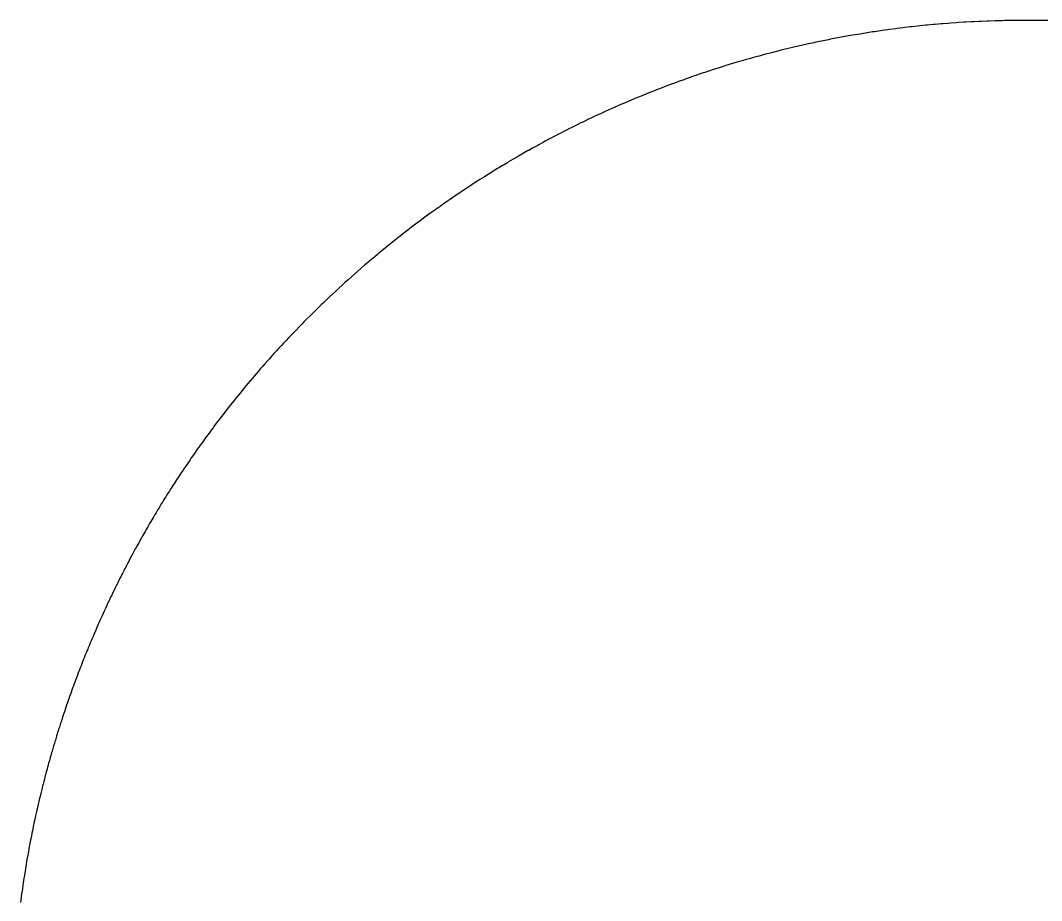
# Model space of a CAD drawing. Header units: metres. Extents: x 0 to 250, y 0 to 150.
# Drawn here: x 0.6 to 76.2, y 84.8 to 150 of the extents above; entities that cross this region are included whole.
import ezdxf

# ---------------------------------------------------------------- set-up
doc = ezdxf.new("R2010")
doc.units = ezdxf.units.M

msp = doc.modelspace()

# ---------------------------------------------------------------- linework, layer by layer
for p, q in [((67.772, 149.651), (67.63, 149.637)), ((68.19, 149.69), (67.772, 149.651)), ((68.322, 149.702), (68.19, 149.69)), ((68.77, 149.741), (68.322, 149.702)), ((68.898, 149.751), (68.77, 149.741)), ((69.304, 149.783), (68.898, 149.751)), ((69.462, 149.795), (69.304, 149.783)), ((69.888, 149.826), (69.462, 149.795)), ((70.05, 149.836), (69.888, 149.826)), ((70.472, 149.863), (70.05, 149.836)), ((70.594, 149.87), (70.472, 149.863)), ((71.026, 149.895), (70.594, 149.87)), ((71.182, 149.903), (71.026, 149.895)), ((71.582, 149.922), (71.182, 149.903)), ((71.736, 149.929), (71.582, 149.922)), ((72.188, 149.947), (71.736, 149.929)), ((72.326, 149.952), (72.188, 149.947)), ((72.766, 149.967), (72.326, 149.952)), ((72.886, 149.97), (72.766, 149.967)), ((73.304, 149.981), (72.886, 149.97)), ((73.458, 149.984), (73.304, 149.981)), ((73.906, 149.992), (73.458, 149.984)), ((74.042, 149.994), (73.906, 149.992)), ((74.496, 149.998), (74.042, 149.994)), ((74.69, 149.999), (74.496, 149.998)), ((175, 150), (74.69, 149.999)), ((62.208, 148.901), (62.054, 148.874)), ((62.61, 148.969), (62.208, 148.901)), ((62.746, 148.992), (62.61, 148.969)), ((63.166, 149.06), (62.746, 148.992)), ((63.296, 149.081), (63.166, 149.06)), ((63.694, 149.143), (63.296, 149.081)), ((63.844, 149.166), (63.694, 149.143)), ((64.276, 149.229), (63.844, 149.166)), ((64.41, 149.249), (64.276, 149.229)), ((64.804, 149.304), (64.41, 149.249)), ((64.96, 149.325), (64.804, 149.304)), ((65.408, 149.384), (64.96, 149.325)), ((65.526, 149.399), (65.408, 149.384)), ((65.944, 149.451), (65.526, 149.399)), ((66.08, 149.468), (65.944, 149.451)), ((66.498, 149.517), (66.08, 149.468)), ((66.628, 149.531), (66.498, 149.517)), ((67.054, 149.578), (66.628, 149.531)), ((67.202, 149.594), (67.054, 149.578)), ((67.63, 149.637), (67.202, 149.594)), ((58.43, 148.147), (58.302, 148.118)), ((58.832, 148.237), (58.43, 148.147)), ((58.962, 148.265), (58.832, 148.237)), ((59.36, 148.351), (58.962, 148.265)), ((59.498, 148.38), (59.36, 148.351)), ((59.91, 148.466), (59.498, 148.38)), ((60.034, 148.492), (59.91, 148.466)), ((60.442, 148.574), (60.034, 148.492)), ((60.578, 148.6), (60.442, 148.574)), ((60.972, 148.676), (60.578, 148.6)), ((61.124, 148.705), (60.972, 148.676)), ((61.498, 148.775), (61.124, 148.705)), ((61.654, 148.803), (61.498, 148.775)), ((62.054, 148.874), (61.654, 148.803)), ((55.666, 147.465), (55.292, 147.364)), ((55.798, 147.5), (55.666, 147.465)), ((56.216, 147.61), (55.798, 147.5)), ((56.32, 147.636), (56.216, 147.61)), ((56.694, 147.732), (56.32, 147.636)), ((56.842, 147.769), (56.694, 147.732)), ((57.222, 147.862), (56.842, 147.769)), ((57.358, 147.896), (57.222, 147.862)), ((57.774, 147.995), (57.358, 147.896)), ((57.88, 148.02), (57.774, 147.995)), ((58.302, 148.118), (57.88, 148.02)), ((52.77, 146.63), (52.638, 146.589)), ((53.16, 146.75), (52.77, 146.63)), ((53.32, 146.798), (53.16, 146.75)), ((53.76, 146.93), (53.32, 146.798)), ((54.138, 147.04), (53.76, 146.93)), ((54.276, 147.08), (54.138, 147.04)), ((54.662, 147.19), (54.276, 147.08)), ((54.786, 147.225), (54.662, 147.19)), ((55.166, 147.33), (54.786, 147.225)), ((55.292, 147.364), (55.166, 147.33)), ((50.694, 145.952), (50.302, 145.817)), ((50.8, 145.988), (50.694, 145.952)), ((51.166, 146.112), (50.8, 145.988)), ((51.276, 146.149), (51.166, 146.112)), ((51.66, 146.276), (51.276, 146.149)), ((51.766, 146.31), (51.66, 146.276)), ((52.138, 146.431), (51.766, 146.31)), ((52.276, 146.475), (52.138, 146.431)), ((52.638, 146.589), (52.276, 146.475)), ((48.404, 145.126), (48.304, 145.088)), ((48.748, 145.255), (48.404, 145.126)), ((48.882, 145.305), (48.748, 145.255)), ((49.244, 145.439), (48.882, 145.305)), ((49.344, 145.475), (49.244, 145.439)), ((49.722, 145.612), (49.344, 145.475)), ((49.822, 145.647), (49.722, 145.612)), ((50.194, 145.779), (49.822, 145.647)), ((50.302, 145.817), (50.194, 145.779)), ((46.566, 144.401), (46.444, 144.351)), ((46.916, 144.543), (46.566, 144.401)), ((47.012, 144.582), (46.916, 144.543)), ((47.36, 144.721), (47.012, 144.582)), ((47.488, 144.772), (47.36, 144.721)), ((47.832, 144.906), (47.488, 144.772)), ((47.932, 144.945), (47.832, 144.906)), ((48.304, 145.088), (47.932, 144.945)), ((44.794, 143.648), (44.686, 143.601)), ((45.11, 143.787), (44.794, 143.648)), ((45.214, 143.832), (45.11, 143.787)), ((45.554, 143.978), (45.214, 143.832)), ((45.656, 144.021), (45.554, 143.978)), ((45.998, 144.166), (45.656, 144.021)), ((46.104, 144.21), (45.998, 144.166)), ((46.444, 144.351), (46.104, 144.21)), ((43.052, 142.855), (42.944, 142.804)), ((43.41, 143.023), (43.052, 142.855)), ((43.552, 143.088), (43.41, 143.023)), ((43.908, 143.252), (43.552, 143.088)), ((44.222, 143.394), (43.908, 143.252)), ((44.356, 143.454), (44.222, 143.394)), ((44.686, 143.601), (44.356, 143.454)), ((41.692, 142.198), (41.398, 142.052)), ((41.794, 142.249), (41.692, 142.198)), ((42.11, 142.404), (41.794, 142.249)), ((42.206, 142.45), (42.11, 142.404)), ((42.55, 142.617), (42.206, 142.45)), ((42.632, 142.656), (42.55, 142.617)), ((42.944, 142.804), (42.632, 142.656)), ((40.082, 141.376), (39.788, 141.22)), ((40.182, 141.428), (40.082, 141.376)), ((40.498, 141.593), (40.182, 141.428)), ((40.626, 141.659), (40.498, 141.593)), ((40.984, 141.842), (40.626, 141.659)), ((41.276, 141.99), (40.984, 141.842)), ((41.398, 142.052), (41.276, 141.99)), ((38.634, 140.594), (38.526, 140.534)), ((38.916, 140.749), (38.634, 140.594)), ((38.992, 140.791), (38.916, 140.749)), ((39.33, 140.975), (38.992, 140.791)), ((39.466, 141.048), (39.33, 140.975)), ((39.788, 141.22), (39.466, 141.048)), ((37.414, 139.902), (37.108, 139.724)), ((37.494, 139.948), (37.414, 139.902)), ((37.776, 140.11), (37.494, 139.948)), ((37.87, 140.164), (37.776, 140.11)), ((38.166, 140.332), (37.87, 140.164)), ((38.244, 140.376), (38.166, 140.332)), ((38.526, 140.534), (38.244, 140.376)), ((36.038, 139.086), (35.944, 139.028)), ((36.304, 139.247), (36.038, 139.086)), ((36.38, 139.292), (36.304, 139.247)), ((36.666, 139.463), (36.38, 139.292)), ((36.758, 139.518), (36.666, 139.463)), ((37.108, 139.724), (36.758, 139.518)), ((34.968, 138.423), (34.634, 138.211)), ((35.248, 138.599), (34.968, 138.423)), ((35.324, 138.646), (35.248, 138.599)), ((35.582, 138.806), (35.324, 138.646)), ((35.692, 138.874), (35.582, 138.806)), ((35.944, 139.028), (35.692, 138.874)), ((33.886, 137.727), (33.626, 137.556)), ((33.964, 137.778), (33.886, 137.727)), ((34.222, 137.946), (33.964, 137.778)), ((34.294, 137.992), (34.222, 137.946)), ((34.554, 138.159), (34.294, 137.992)), ((34.634, 138.211), (34.554, 138.159)), ((32.638, 136.891), (32.376, 136.711)), ((32.958, 137.109), (32.638, 136.891)), ((33.222, 137.286), (32.958, 137.109)), ((33.288, 137.331), (33.222, 137.286)), ((33.554, 137.508), (33.288, 137.331)), ((33.626, 137.556), (33.554, 137.508)), ((31.692, 136.232), (31.386, 136.015)), ((31.94, 136.407), (31.692, 136.232)), ((32.01, 136.456), (31.94, 136.407)), ((32.248, 136.622), (32.01, 136.456)), ((32.376, 136.711), (32.248, 136.622)), ((30.47, 135.35), (30.178, 135.133)), ((30.768, 135.568), (30.47, 135.35)), ((31.072, 135.789), (30.768, 135.568)), ((31.304, 135.956), (31.072, 135.789)), ((31.386, 136.015), (31.304, 135.956)), ((29.578, 134.681), (29.298, 134.467)), ((29.876, 134.907), (29.578, 134.681)), ((30.11, 135.082), (29.876, 134.907)), ((30.178, 135.133), (30.11, 135.082)), ((28.466, 133.818), (28.388, 133.756)), ((28.738, 134.032), (28.466, 133.818)), ((29.014, 134.248), (28.738, 134.032)), ((29.298, 134.467), (29.014, 134.248)), ((27.638, 133.154), (27.386, 132.947)), ((27.916, 133.379), (27.638, 133.154)), ((28.16, 133.575), (27.916, 133.379)), ((28.388, 133.756), (28.16, 133.575)), ((26.604, 132.296), (26.358, 132.087)), ((26.846, 132.499), (26.604, 132.296)), ((27.054, 132.673), (26.846, 132.499)), ((27.126, 132.733), (27.054, 132.673)), ((27.386, 132.947), (27.126, 132.733)), ((25.858, 131.657), (25.606, 131.438)), ((26.098, 131.865), (25.858, 131.657)), ((26.358, 132.087), (26.098, 131.865)), ((24.882, 130.796), (24.648, 130.585)), ((25.124, 131.012), (24.882, 130.796)), ((25.352, 131.215), (25.124, 131.012)), ((25.606, 131.438), (25.352, 131.215)), ((24.192, 130.168), (23.968, 129.961)), ((24.43, 130.387), (24.192, 130.168)), ((24.648, 130.585), (24.43, 130.387)), ((23.304, 129.337), (23.076, 129.119)), ((23.522, 129.544), (23.304, 129.337)), ((23.74, 129.749), (23.522, 129.544)), ((23.968, 129.961), (23.74, 129.749)), ((22.456, 128.518), (22.236, 128.301)), ((22.662, 128.719), (22.456, 128.518)), ((22.882, 128.932), (22.662, 128.719)), ((23.076, 129.119), (22.882, 128.932)), ((21.83, 127.896), (21.636, 127.7)), ((22.042, 128.108), (21.83, 127.896)), ((22.236, 128.301), (22.042, 128.108)), ((21.048, 127.098), (20.856, 126.898)), ((21.246, 127.302), (21.048, 127.098)), ((21.444, 127.505), (21.246, 127.302)), ((21.636, 127.7), (21.444, 127.505)), ((20.298, 126.31), (20.104, 126.102)), ((20.472, 126.495), (20.298, 126.31)), ((20.662, 126.695), (20.472, 126.495)), ((20.856, 126.898), (20.662, 126.695)), ((19.582, 125.536), (19.412, 125.349)), ((19.762, 125.732), (19.582, 125.536)), ((19.94, 125.925), (19.762, 125.732)), ((20.104, 126.102), (19.94, 125.925)), ((18.906, 124.784), (18.722, 124.576)), ((19.054, 124.95), (18.906, 124.784)), ((19.24, 125.158), (19.054, 124.95)), ((19.412, 125.349), (19.24, 125.158)), ((18.242, 124.026), (18.076, 123.833)), ((18.406, 124.215), (18.242, 124.026)), ((18.57, 124.403), (18.406, 124.215)), ((18.722, 124.576), (18.57, 124.403)), ((17.622, 123.299), (17.47, 123.118)), ((17.776, 123.481), (17.622, 123.299)), ((17.94, 123.674), (17.776, 123.481)), ((18.076, 123.833), (17.94, 123.674)), ((17.012, 122.565), (16.884, 122.408)), ((17.164, 122.749), (17.012, 122.565)), ((17.322, 122.94), (17.164, 122.749)), ((17.47, 123.118), (17.322, 122.94)), ((16.302, 121.686), (16.158, 121.504)), ((16.438, 121.856), (16.302, 121.686)), ((16.596, 122.053), (16.438, 121.856)), ((16.734, 122.224), (16.596, 122.053)), ((16.884, 122.408), (16.734, 122.224)), ((15.76, 120.996), (15.63, 120.828)), ((15.888, 121.16), (15.76, 120.996)), ((16.026, 121.336), (15.888, 121.16)), ((16.158, 121.504), (16.026, 121.336)), ((15.248, 120.329), (15.126, 120.168)), ((15.38, 120.502), (15.248, 120.329)), ((15.49, 120.646), (15.38, 120.502)), ((15.63, 120.828), (15.49, 120.646)), ((14.638, 119.513), (14.512, 119.342)), ((14.74, 119.651), (14.638, 119.513)), ((14.88, 119.84), (14.74, 119.651)), ((14.998, 119.997), (14.88, 119.84)), ((15.126, 120.168), (14.998, 119.997)), ((14.046, 118.699), (13.934, 118.542)), ((14.166, 118.866), (14.046, 118.699)), ((14.276, 119.018), (14.166, 118.866)), ((14.386, 119.169), (14.276, 119.018)), ((14.512, 119.342), (14.386, 119.169)), ((13.49, 117.913), (13.388, 117.766)), ((13.61, 118.084), (13.49, 117.913)), ((13.72, 118.241), (13.61, 118.084)), ((13.83, 118.396), (13.72, 118.241)), ((13.934, 118.542), (13.83, 118.396)), ((12.966, 117.152), (12.882, 117.028)), ((13.082, 117.322), (12.966, 117.152)), ((13.18, 117.465), (13.082, 117.322)), ((13.272, 117.599), (13.18, 117.465)), ((13.388, 117.766), (13.272, 117.599)), ((12.472, 116.416), (12.386, 116.285)), ((12.574, 116.569), (12.472, 116.416)), ((12.662, 116.701), (12.574, 116.569)), ((12.77, 116.862), (12.662, 116.701)), ((12.882, 117.028), (12.77, 116.862)), ((12.018, 115.722), (11.912, 115.557)), ((12.102, 115.851), (12.018, 115.722)), ((12.186, 115.98), (12.102, 115.851)), ((12.292, 116.143), (12.186, 115.98)), ((12.386, 116.285), (12.292, 116.143)), ((11.57, 115.02), (11.472, 114.865)), ((11.654, 115.153), (11.57, 115.02)), ((11.744, 115.295), (11.654, 115.153)), ((11.83, 115.43), (11.744, 115.295)), ((11.912, 115.557), (11.83, 115.43)), ((11.054, 114.191), (10.97, 114.053)), ((11.136, 114.324), (11.054, 114.191)), ((11.222, 114.463), (11.136, 114.324)), ((11.302, 114.592), (11.222, 114.463)), ((11.382, 114.721), (11.302, 114.592)), ((11.472, 114.865), (11.382, 114.721)), ((10.58, 113.407), (10.498, 113.269)), ((10.662, 113.544), (10.58, 113.407)), ((10.742, 113.677), (10.662, 113.544)), ((10.804, 113.78), (10.742, 113.677)), ((10.888, 113.919), (10.804, 113.78)), ((10.97, 114.053), (10.888, 113.919)), ((10.138, 112.655), (10.054, 112.51)), ((10.19, 112.745), (10.138, 112.655)), ((10.276, 112.892), (10.19, 112.745)), ((10.356, 113.028), (10.276, 112.892)), ((10.498, 113.269), (10.356, 113.028)), ((9.71399, 111.915), (9.63799, 111.781)), ((9.77399, 112.021), (9.71399, 111.915)), ((9.85399, 112.162), (9.77399, 112.021)), ((9.92799, 112.291), (9.85399, 112.162)), ((10.054, 112.51), (9.92799, 112.291)), ((9.30399, 111.181), (9.24799, 111.079)), ((9.37999, 111.318), (9.30399, 111.181)), ((9.43799, 111.423), (9.37999, 111.318)), ((9.57799, 111.674), (9.43799, 111.423)), ((9.63799, 111.781), (9.57799, 111.674)), ((8.87999, 110.4), (8.82399, 110.295)), ((8.94398, 110.519), (8.87999, 110.4)), ((9.05399, 110.723), (8.94398, 110.519)), ((9.12799, 110.859), (9.05399, 110.723)), ((9.18799, 110.969), (9.12799, 110.859)), ((9.24799, 111.079), (9.18799, 110.969)), ((8.47198, 109.627), (8.41599, 109.519)), ((8.52599, 109.73), (8.47198, 109.627)), ((8.58199, 109.837), (8.52599, 109.73)), ((8.63799, 109.944), (8.58199, 109.837)), ((8.70599, 110.073), (8.63799, 109.944)), ((8.82399, 110.295), (8.70599, 110.073)), ((8.13799, 108.978), (8.04599, 108.796)), ((8.19398, 109.088), (8.13799, 108.978)), ((8.24799, 109.193), (8.19398, 109.088)), ((8.30399, 109.302), (8.24799, 109.193)), ((8.35999, 109.411), (8.30399, 109.302)), ((8.41599, 109.519), (8.35999, 109.411)), ((7.77599, 108.256), (7.68599, 108.073)), ((7.82999, 108.365), (7.77599, 108.256)), ((7.88599, 108.477), (7.82999, 108.365)), ((7.93599, 108.577), (7.88599, 108.477)), ((7.99199, 108.689), (7.93599, 108.577)), ((8.04599, 108.796), (7.99199, 108.689)), ((7.35599, 107.393), (7.30399, 107.284)), ((7.43999, 107.568), (7.35599, 107.393)), ((7.49199, 107.675), (7.43999, 107.568)), ((7.58199, 107.861), (7.49199, 107.675)), ((7.63599, 107.971), (7.58199, 107.861)), ((7.68599, 108.073), (7.63599, 107.971)), ((6.99199, 106.621), (6.91599, 106.457)), ((7.08199, 106.814), (6.99199, 106.621)), ((7.12799, 106.912), (7.08199, 106.814)), ((7.16599, 106.993), (7.12799, 106.912)), ((7.21799, 107.103), (7.16599, 106.993)), ((7.30399, 107.284), (7.21799, 107.103)), ((6.66599, 105.911), (6.58199, 105.724)), ((6.74599, 106.087), (6.66599, 105.911)), ((6.82599, 106.262), (6.74599, 106.087)), ((6.91599, 106.457), (6.82599, 106.262)), ((6.35399, 105.211), (6.27599, 105.034)), ((6.38799, 105.288), (6.35399, 105.211)), ((6.43599, 105.397), (6.38799, 105.288)), ((6.51199, 105.568), (6.43599, 105.397)), ((6.58199, 105.724), (6.51199, 105.568)), ((5.99799, 104.389), (5.93199, 104.234)), ((6.02599, 104.455), (5.99799, 104.389)), ((6.10199, 104.632), (6.02599, 104.455)), ((6.17799, 104.808), (6.10199, 104.632)), ((6.24599, 104.965), (6.17799, 104.808)), ((6.27599, 105.034), (6.24599, 104.965)), ((5.66599, 103.597), (5.63799, 103.529)), ((5.702, 103.684), (5.66599, 103.597)), ((5.79799, 103.915), (5.702, 103.684)), ((5.85999, 104.063), (5.79799, 103.915)), ((5.93199, 104.234), (5.85999, 104.063)), ((5.35999, 102.844), (5.30399, 102.703)), ((5.42799, 103.013), (5.35999, 102.844)), ((5.51399, 103.226), (5.42799, 103.013)), ((5.57199, 103.368), (5.51399, 103.226)), ((5.60599, 103.451), (5.57199, 103.368)), ((5.63799, 103.529), (5.60599, 103.451)), ((5.04999, 102.055), (4.99799, 101.921)), ((5.10999, 102.21), (5.04999, 102.055)), ((5.19199, 102.42), (5.10999, 102.21)), ((5.21999, 102.491), (5.19199, 102.42)), ((5.27399, 102.628), (5.21999, 102.491)), ((5.30399, 102.703), (5.27399, 102.628)), ((4.77199, 101.325), (4.72198, 101.192)), ((4.79599, 101.389), (4.77199, 101.325)), ((4.84799, 101.527), (4.79599, 101.389)), ((4.91199, 101.696), (4.84799, 101.527)), ((4.99799, 101.921), (4.91199, 101.696)), ((4.50999, 100.616), (4.46199, 100.483)), ((4.55399, 100.736), (4.50999, 100.616)), ((4.59999, 100.862), (4.55399, 100.736)), ((4.646, 100.987), (4.59999, 100.862)), ((4.72198, 101.192), (4.646, 100.987)), ((4.20799, 99.7688), (4.18799, 99.7115)), ((4.26999, 99.9453), (4.20799, 99.7688)), ((4.33199, 100.12), (4.26999, 99.9453)), ((4.37599, 100.244), (4.33199, 100.12)), ((4.41599, 100.355), (4.37599, 100.244)), ((4.46199, 100.483), (4.41599, 100.355)), ((3.98999, 99.1367), (3.93199, 98.9654)), ((4.04799, 99.3067), (3.98999, 99.1367)), ((4.08199, 99.4057), (4.04799, 99.3067)), ((4.12799, 99.5389), (4.08199, 99.4057)), ((4.18799, 99.7115), (4.12799, 99.5389)), ((3.76799, 98.4734), (3.68199, 98.2108)), ((3.82199, 98.6367), (3.76799, 98.4734)), ((3.87799, 98.8046), (3.82199, 98.6367)), ((3.93199, 98.9654), (3.87799, 98.8046)), ((3.47198, 97.5554), (3.44199, 97.46)), ((3.506, 97.6629), (3.47198, 97.5554)), ((3.56599, 97.8513), (3.506, 97.6629)), ((3.59999, 97.9574), (3.56599, 97.8513)), ((3.62999, 98.0504), (3.59999, 97.9574)), ((3.68199, 98.2108), (3.62999, 98.0504)), ((3.23599, 96.7928), (3.20999, 96.707)), ((3.26199, 96.8783), (3.23599, 96.7928)), ((3.30399, 97.0155), (3.26199, 96.8783)), ((3.34999, 97.1648), (3.30399, 97.0155)), ((3.38199, 97.268), (3.34999, 97.1648)), ((3.44199, 97.46), (3.38199, 97.268)), ((3.02399, 96.0821), (2.96999, 95.8969)), ((3.08199, 96.2791), (3.02399, 96.0821)), ((3.13799, 96.4675), (3.08199, 96.2791)), ((3.18199, 96.6142), (3.13799, 96.4675)), ((3.20999, 96.707), (3.18199, 96.6142)), ((2.79599, 95.2875), (2.77399, 95.209)), ((2.82999, 95.4081), (2.79599, 95.2875)), ((2.85199, 95.4857), (2.82999, 95.4081)), ((2.87599, 95.5701), (2.85199, 95.4857)), ((2.89999, 95.6541), (2.87599, 95.5701)), ((2.93599, 95.7793), (2.89999, 95.6541)), ((2.96999, 95.8969), (2.93599, 95.7793)), ((2.60199, 94.5839), (2.55399, 94.4056)), ((2.63399, 94.7018), (2.60199, 94.5839)), ((2.674, 94.8482), (2.63399, 94.7018)), ((2.71599, 95.0006), (2.674, 94.8482)), ((2.77399, 95.209), (2.71599, 95.0006)), ((2.39999, 93.8213), (2.35599, 93.6507)), ((2.43599, 93.9596), (2.39999, 93.8213)), ((2.46599, 94.074), (2.43599, 93.9596)), ((2.48399, 94.1423), (2.46599, 94.074)), ((2.51199, 94.2481), (2.48399, 94.1423)), ((2.55399, 94.4056), (2.51199, 94.2481)), ((2.20599, 93.0564), (2.18199, 92.9594)), ((2.23599, 93.1769), (2.20599, 93.0564)), ((2.26999, 93.3125), (2.23599, 93.1769)), ((2.30399, 93.447), (2.26999, 93.3125)), ((2.32999, 93.5491), (2.30399, 93.447)), ((2.35599, 93.6507), (2.32999, 93.5491)), ((2.01999, 92.2893), (1.99199, 92.1707)), ((2.04799, 92.4071), (2.01999, 92.2893)), ((2.07599, 92.524), (2.04799, 92.4071)), ((2.10599, 92.6484), (2.07599, 92.524)), ((2.12799, 92.739), (2.10599, 92.6484)), ((2.15799, 92.8618), (2.12799, 92.739)), ((2.18199, 92.9594), (2.15799, 92.8618)), ((1.842, 91.5199), (1.812, 91.3865)), ((1.87999, 91.6873), (1.842, 91.5199)), ((1.91199, 91.8269), (1.87999, 91.6873)), ((1.93799, 91.9394), (1.91199, 91.8269)), ((1.96399, 92.0512), (1.93799, 91.9394)), ((1.99199, 92.1707), (1.96399, 92.0512)), ((1.66599, 90.7202), (1.62999, 90.5513)), ((1.69199, 90.841), (1.66599, 90.7202)), ((1.71999, 90.97), (1.69199, 90.841)), ((1.74799, 91.098), (1.71999, 90.97)), ((1.77199, 91.2068), (1.74799, 91.098)), ((1.812, 91.3865), (1.77199, 91.2068)), ((1.51399, 89.9936), (1.478, 89.8161)), ((1.54599, 90.1496), (1.51399, 89.9936)), ((1.57999, 90.3135), (1.54599, 90.1496)), ((1.59999, 90.4091), (1.57999, 90.3135)), ((1.62999, 90.5513), (1.59999, 90.4091)), ((1.35399, 89.1868), (1.33199, 89.0722)), ((1.38199, 89.3314), (1.35399, 89.1868)), ((1.40999, 89.4745), (1.38199, 89.3314)), ((1.43999, 89.6262), (1.40999, 89.4745)), ((1.478, 89.8161), (1.43999, 89.6262)), ((1.22198, 88.4836), (1.19199, 88.3184)), ((1.24199, 88.5925), (1.22198, 88.4836)), ((1.258, 88.6791), (1.24199, 88.5925)), ((1.284, 88.8185), (1.258, 88.6791)), ((1.30399, 88.9248), (1.284, 88.8185)), ((1.33199, 89.0722), (1.30399, 88.9248)), ((1.08199, 87.6937), (1.05199, 87.5177)), ((1.10999, 87.8557), (1.08199, 87.6937)), ((1.13399, 87.9928), (1.10999, 87.8557)), ((1.16599, 88.1735), (1.13399, 87.9928)), ((1.19199, 88.3184), (1.16599, 88.1735)), ((0.96999, 87.0233), (0.94199, 86.8496)), ((0.99399, 87.1701), (0.96999, 87.0233)), ((1.02399, 87.3512), (0.99399, 87.1701)), ((1.05199, 87.5177), (1.02399, 87.3512)), ((0.85799, 86.3121), (0.83198, 86.1404)), ((0.88399, 86.4812), (0.85799, 86.3121)), ((0.91599, 86.6859), (0.88399, 86.4812)), ((0.94199, 86.8496), (0.91599, 86.6859)), ((0.74399, 85.5379), (0.71399, 85.3242)), ((0.76799, 85.7056), (0.74399, 85.5379)), ((0.80199, 85.9388), (0.76799, 85.7056)), ((0.83198, 86.1404), (0.80199, 85.9388)), ((0.65399, 84.8829), (0.62599, 84.67)), ((0.68199, 85.0913), (0.65399, 84.8829)), ((0.71399, 85.3242), (0.68199, 85.0913))]:
    msp.add_line(p, q)

doc.saveas('drawing.dxf')
